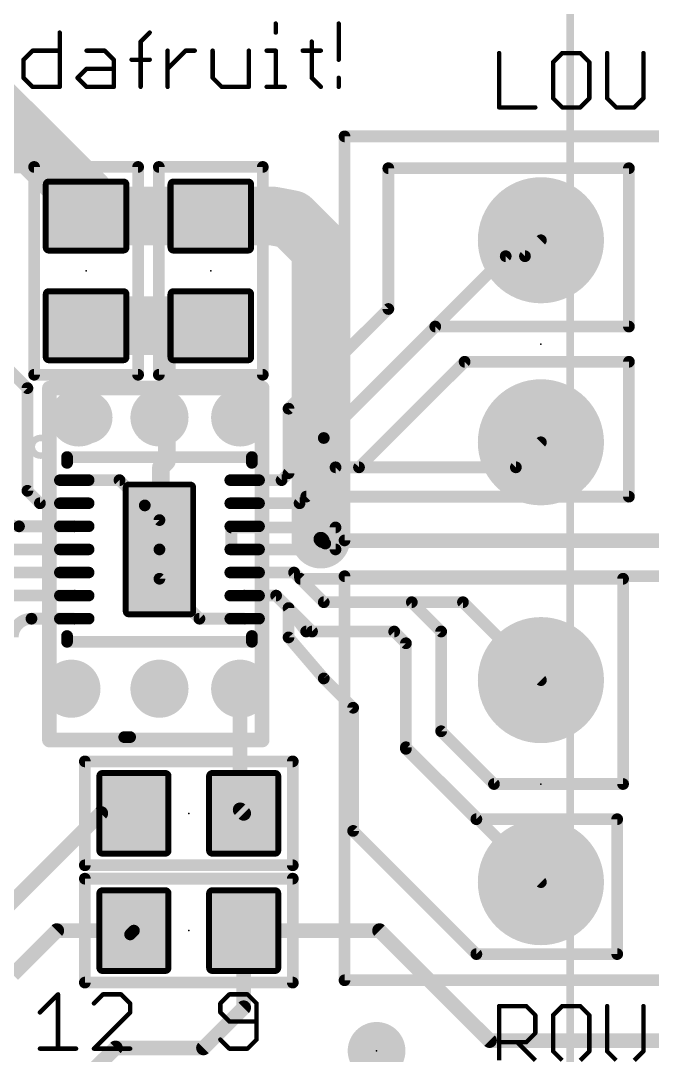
# Model space of a CAD drawing. Extents: x -5.3 to 37.4, y -14.2 to 33.7.
# Drawn here: x 10.81 to 21.74, y 5.21 to 23.13 of the extents above; entities that cross this region are included whole.
import ezdxf

# ---------------------------------------------------------------- set-up
doc = ezdxf.new("R2010")
doc.units = 0
for name, color, linetype in [('1', 12, 'CONTINUOUS'), ('16', 132, 'CONTINUOUS'), ('17', 110, 'CONTINUOUS'), ('18', 110, 'CONTINUOUS'), ('21', 40, 'CONTINUOUS'), ('23', 53, 'CONTINUOUS'), ('47', 253, 'CONTINUOUS')]:
    doc.layers.add(name, color=color, linetype=linetype)

# ---------------------------------------------------------------- blocks, each defined once
blk = doc.blocks.new('RECT208000X240000R16')
at = {"const_width": 0.104}
blk.add_lwpolyline([(0.598, -0.646), (0.598, 0.646, 0.4142), (0.546, 0.698), (-0.546, 0.698, 0.4142), (-0.598, 0.646), (-0.598, -0.646, 0.4142), (-0.546, -0.698), (0.546, -0.698, 0.4142)], format="xyb", close=True, dxfattribs=at)
blk.add_solid([(-0.5714, -0.6714), (0.5714, -0.6714), (-0.5714, 0.6714), (0.5714, 0.6714)])
blk = doc.blocks.new('PIE')
at = {"const_width": 0.5}
blk.add_lwpolyline([(0, -0.25, 1), (0, 0.25, 1), (0, -0.25)], format="xyb", dxfattribs=at)
blk = doc.blocks.new('ROUNDP')
at = {"const_width": 0.5}
blk.add_lwpolyline([(0, -0.25, 1), (0, 0.25, 1), (0, -0.25)], format="xyb", dxfattribs=at)
blk = doc.blocks.new('RECT112000X32000R100')
at = {"const_width": 0.1}
blk.add_lwpolyline([(0.3, 0), (0.3, 0, 0.4142), (0.25, 0.05), (-0.25, 0.05, 0.4142), (-0.3, 0), (-0.3, 0, 0.4142), (-0.25, -0.05), (0.25, -0.05, 0.4142)], format="xyb", close=True, dxfattribs=at)
blk.add_solid([(-0.275, -0.025), (0.275, -0.025), (-0.275, 0.025), (0.275, 0.025)])
blk = doc.blocks.new('RECT203200X376000R16')
at = {"const_width": 0.1016}
blk.add_lwpolyline([(0.5842, -1.0734), (0.5842, 1.0734, 0.4142), (0.5334, 1.1242), (-0.5334, 1.1242, 0.4142), (-0.5842, 1.0734), (-0.5842, -1.0734, 0.4142), (-0.5334, -1.1242), (0.5334, -1.1242, 0.4142)], format="xyb", close=True, dxfattribs=at)
blk.add_solid([(-0.5588, -1.0988), (0.5588, -1.0988), (-0.5588, 1.0988), (0.5588, 1.0988)])
blk = doc.blocks.new('ROUNDV')
at = {"const_width": 0.5}
blk.add_lwpolyline([(0, -0.25, 1), (0, 0.25, 1), (0, -0.25)], format="xyb", dxfattribs=at)

msp = doc.modelspace()

# ---------------------------------------------------------------- linework, layer by layer
at = {"layer": '1'}
for points, const_width in [([(11.3665, 20.6375), (7.874, 24.13)], 1.016), ([(11.938, 20.066), (11.3665, 20.6375)], 1.016), ([(8.5115, 20.6375), (11.3665, 20.6375)], 0.3048), ([(17.1704, 18.1356), (17.1704, 20.574)], 0.2032), ([(17.1704, 20.574), (21.336, 20.574)], 0.2032), ([(21.336, 20.574), (21.336, 17.8308)], 0.2032), ([(11.938, 20.066), (11.938, 19.746)], 1.016), ([(11.938, 19.746), (14.097, 19.746)], 1.016), ([(15.174, 19.746), (14.097, 19.746)], 1.016), ([(15.494, 19.685), (15.174, 19.746)], 1.016), ([(19.536, 19.05), (19.812, 19.326)], 0.2032), ([(16.0528, 15.9004), (19.2024, 19.05)], 0.2032), ([(19.2024, 19.05), (19.536, 19.05)], 0.2032), ([(10.922, 16.764), (8.89, 18.796)], 0.2032), ([(11.938, 17.846), (13.335, 17.846)], 1.016), ([(13.335, 17.846), (14.097, 17.846)], 1.016), ([(15.4432, 16.4084), (17.1704, 18.1356)], 0.2032), ([(13.335, 15.494), (13.335, 17.846)], 0.3048), ([(17.9832, 17.8308), (15.4432, 15.2908)], 0.2032), ([(21.336, 17.8308), (17.9832, 17.8308)], 0.2032), ([(18.4912, 17.2212), (16.6624, 15.3924)], 0.2032), ([(21.336, 17.2212), (18.4912, 17.2212)], 0.2032), ([(21.336, 14.8844), (21.336, 17.2212)], 0.2032), ([(10.922, 14.986), (10.922, 16.764)], 0.2032), ([(11.303, 16.764), (11.303, 10.668)], 0.254), ([(14.986, 16.764), (11.303, 16.764)], 0.254), ([(14.986, 10.668), (14.986, 16.764)], 0.254), ([(15.4432, 15.2908), (15.4432, 16.4084)], 0.2032), ([(15.3224, 15.17), (16.0528, 15.9004)], 0.2032), ([(19.3784, 15.3924), (19.812, 15.826)], 0.2032), ([(13.2334, 15.3924), (13.335, 15.494)], 0.3048), ([(13.2334, 15.3924), (13.2334, 15.0114)], 0.3048), ([(15.6336, 14.77), (16.256, 15.3924)], 0.2032), ([(16.256, 15.3924), (15.748, 14.8844)], 0.2032), ([(16.6624, 15.3924), (16.256, 15.3924)], 0.2032), ([(16.256, 15.3924), (19.3784, 15.3924)], 0.2032), ([(11.733, 15.17), (12.516, 15.17)], 0.2032), ([(12.516, 15.17), (12.954, 14.732)], 0.2032), ([(14.683, 15.17), (15.3224, 15.17)], 0.2032), ([(11.138, 14.77), (10.922, 14.986)], 0.2032), ([(13.2334, 15.0114), (12.954, 14.732)], 0.3048), ([(15.748, 14.8844), (21.336, 14.8844)], 0.2032), ([(11.733, 14.77), (11.138, 14.77)], 0.2032), ([(12.954, 14.732), (13.208, 14.478)], 0.2032), ([(14.683, 14.77), (15.6336, 14.77)], 0.2032), ([(13.208, 14.478), (13.208, 13.97)], 0.2032), ([(11.733, 14.37), (10.776, 14.37)], 0.2032), ([(14.4526, 14.351), (16.256, 14.351)], 0.2032), ([(14.4526, 13.97), (14.4526, 14.351)], 0.2032), ([(16.256, 14.351), (16.256, 13.97)], 0.2032), ([(16.0274, 14.1224), (16.002, 14.1478)], 0.254), ([(16.0782, 14.0716), (16.002, 14.1478)], 0.2032), ([(22.8092, 14.1224), (16.0274, 14.1224)], 0.254), ([(11.733, 13.97), (10.414, 13.97)], 0.2032), ([(13.208, 13.462), (13.208, 13.97)], 0.2032), ([(16.256, 13.97), (14.4526, 13.97)], 0.2032), ([(11.733, 13.57), (9.76, 13.57)], 0.2032), ([(14.683, 13.57), (15.5384, 13.57)], 0.2032), ([(15.5384, 13.57), (16.0528, 13.0556)], 0.2032), ([(13.9, 12.77), (13.208, 13.462)], 0.2032), ([(15.6464, 13.462), (21.2344, 13.462)], 0.2032), ([(16.0528, 13.0556), (15.6464, 13.462)], 0.2032), ([(21.2344, 13.462), (21.2344, 9.906)], 0.2032), ([(11.733, 13.17), (10.63, 13.17)], 0.2032), ([(14.683, 13.17), (15.2272, 13.17)], 0.2032), ([(15.2272, 13.17), (15.8496, 12.5476)], 0.2032), ([(17.5768, 13.0556), (16.0528, 13.0556)], 0.2032), ([(16.0528, 13.0556), (18.4624, 13.0556)], 0.2032), ([(18.0848, 12.5476), (17.5768, 13.0556)], 0.2032), ([(18.4624, 13.0556), (19.812, 11.706)], 0.2032), ([(15.4432, 12.954), (15.4432, 12.446)], 0.2032), ([(15.748, 12.5476), (15.4432, 12.954)], 0.2032), ([(11.733, 12.77), (10.992, 12.77)], 0.2032), ([(14.683, 12.77), (13.9, 12.77)], 0.2032), ([(15.4432, 12.446), (16.0528, 11.7348)], 0.2032), ([(17.272, 12.5476), (15.748, 12.5476)], 0.2032), ([(15.8496, 12.5476), (17.272, 12.5476)], 0.2032), ([(17.272, 12.5476), (17.4752, 12.3444)], 0.2032), ([(17.4752, 12.3444), (17.272, 12.5476)], 0.2032), ([(18.0848, 10.8204), (18.0848, 12.5476)], 0.2032), ([(17.4752, 12.3444), (17.4752, 10.5428)], 0.2032), ([(17.4752, 10.5156), (17.4752, 12.3444)], 0.2032), ([(16.0528, 11.7348), (16.5608, 11.2268)], 0.2032), ([(14.605, 9.459), (14.605, 11.557)], 0.254), ([(16.5608, 11.2268), (16.5608, 9.0932)], 0.2032), ([(11.303, 10.668), (14.986, 10.668)], 0.254), ([(18.9992, 9.906), (18.0848, 10.8204)], 0.2032), ([(17.4752, 10.5428), (19.812, 8.206)], 0.2032), ([(18.6944, 9.2964), (17.4752, 10.5156)], 0.2032), ([(21.2344, 9.906), (18.9992, 9.906)], 0.2032), ([(9.398, 6.604), (12.192, 9.398)], 0.254), ([(12.192, 9.398), (12.766, 9.398)], 0.254), ([(14.666, 9.398), (14.605, 9.459)], 0.254), ([(21.1328, 9.2964), (18.6944, 9.2964)], 0.2032), ([(21.1328, 6.9596), (21.1328, 9.2964)], 0.2032), ([(16.5608, 9.0932), (18.6944, 6.9596)], 0.2032), ([(10.668, 6.604), (11.43, 7.366)], 0.254), ([(11.43, 7.366), (12.766, 7.366)], 0.254), ([(12.7, 7.3), (12.766, 7.366)], 0.2032), ([(14.666, 7.366), (17.018, 7.366)], 0.254), ([(14.666, 7.366), (14.666, 6.03)], 0.254), ([(17.018, 7.366), (18.923, 5.461)], 0.254), ([(18.6944, 6.9596), (21.1328, 6.9596)], 0.2032), ([(14.666, 6.03), (13.97, 5.334)], 0.254), ([(18.923, 5.461), (22.7838, 5.461)], 0.254), ([(12.446, 5.334), (11.938, 4.826)], 0.254), ([(13.97, 5.334), (12.446, 5.334)], 0.254)]:
    msp.add_lwpolyline(points, dxfattribs=dict(at, const_width=const_width))
for points, const_width in [([(11.5461, 20.8171, 1), (11.1869, 20.4579)], 0.508), ([(11.1869, 20.4579, 1), (11.5461, 20.8171)], 0.508), ([(11.3665, 20.5613, 1), (11.3665, 20.7137)], 0.1524), ([(17.2212, 20.574, 1), (17.1196, 20.574)], 0.1016), ([(17.1704, 20.6248, 1), (17.1704, 20.5232)], 0.1016), ([(21.3868, 20.574, 1), (21.2852, 20.574)], 0.1016), ([(21.336, 20.5232, 1), (21.336, 20.6248)], 0.1016), ([(12.192, 20.066, 1), (11.684, 20.066)], 0.508), ([(11.7584, 19.8864, 1), (12.1176, 20.2456)], 0.508), ([(11.938, 20, 1), (11.938, 19.492)], 0.508), ([(14.097, 20, 1), (14.097, 19.492)], 0.508), ([(14.097, 19.492, 1), (14.097, 20)], 0.508), ([(15.2216, 19.9955, 1), (15.1264, 19.4965)], 0.508), ([(15.174, 19.492, 1), (15.174, 20)], 0.508), ([(15.4464, 19.4355, 1), (15.5416, 19.9345)], 0.508), ([(11.684, 19.746, 1), (12.192, 19.746)], 0.508), ([(19.8479, 19.2901, 1), (19.7761, 19.3619)], 0.1016), ([(19.2024, 19.1008, 1), (19.2024, 18.9992)], 0.1016), ([(19.2383, 19.0141, 1), (19.1665, 19.0859)], 0.1016), ([(19.5001, 19.0859, 1), (19.5719, 19.0141)], 0.1016), ([(19.536, 18.9992, 1), (19.536, 19.1008)], 0.1016), ([(11.938, 18.1, 1), (11.938, 17.592)], 0.508), ([(13.335, 18.1, 1), (13.335, 17.592)], 0.508), ([(13.335, 17.592, 1), (13.335, 18.1)], 0.508), ([(14.097, 17.592, 1), (14.097, 18.1)], 0.508), ([(17.1196, 18.1356, 1), (17.2212, 18.1356)], 0.1016), ([(17.2063, 18.0997, 1), (17.1345, 18.1715)], 0.1016), ([(13.4112, 17.846, 1), (13.2588, 17.846)], 0.1524), ([(17.9832, 17.8816, 1), (17.9832, 17.78)], 0.1016), ([(18.0191, 17.7949, 1), (17.9473, 17.8667)], 0.1016), ([(21.336, 17.78, 1), (21.336, 17.8816)], 0.1016), ([(21.2852, 17.8308, 1), (21.3868, 17.8308)], 0.1016), ([(18.4912, 17.272, 1), (18.4912, 17.1704)], 0.1016), ([(18.5271, 17.1853, 1), (18.4553, 17.2571)], 0.1016), ([(21.3868, 17.2212, 1), (21.2852, 17.2212)], 0.1016), ([(21.336, 17.1704, 1), (21.336, 17.272)], 0.1016), ([(10.9728, 16.764, 1), (10.8712, 16.764)], 0.1016), ([(10.8861, 16.7281, 1), (10.9579, 16.7999)], 0.1016), ([(11.3665, 16.764, 1), (11.2395, 16.764)], 0.127), ([(11.303, 16.8275, 1), (11.303, 16.7005)], 0.127), ([(15.0495, 16.764, 1), (14.9225, 16.764)], 0.127), ([(14.986, 16.7005, 1), (14.986, 16.8275)], 0.127), ([(15.494, 16.4084, 1), (15.3924, 16.4084)], 0.1016), ([(15.4073, 16.4443, 1), (15.4791, 16.3725)], 0.1016), ([(16.0169, 15.9363, 1), (16.0887, 15.8645)], 0.1016), ([(16.0887, 15.8645, 1), (16.0169, 15.9363)], 0.1016), ([(19.8479, 15.7901, 1), (19.7761, 15.8619)], 0.1016), ([(13.3889, 15.4401, 1), (13.2811, 15.5479)], 0.1524), ([(13.3096, 15.3924, 1), (13.1572, 15.3924)], 0.1524), ([(13.1795, 15.4463, 1), (13.2873, 15.3385)], 0.1524), ([(13.2588, 15.494, 1), (13.4112, 15.494)], 0.1524), ([(16.256, 15.4432, 1), (16.256, 15.3416)], 0.1016), ([(16.256, 15.4432, 1), (16.256, 15.3416)], 0.1016), ([(16.2919, 15.3565, 1), (16.2201, 15.4283)], 0.1016), ([(16.2919, 15.3565, 1), (16.2201, 15.4283)], 0.1016), ([(16.6265, 15.4283, 1), (16.6983, 15.3565)], 0.1016), ([(16.6624, 15.3416, 1), (16.6624, 15.4432)], 0.1016), ([(19.3425, 15.4283, 1), (19.4143, 15.3565)], 0.1016), ([(19.3784, 15.3416, 1), (19.3784, 15.4432)], 0.1016), ([(11.733, 15.2208, 1), (11.733, 15.1192)], 0.1016), ([(12.5519, 15.2059, 1), (12.4801, 15.1341)], 0.1016), ([(12.516, 15.1192, 1), (12.516, 15.2208)], 0.1016), ([(14.683, 15.2208, 1), (14.683, 15.1192)], 0.1016), ([(15.2865, 15.2059, 1), (15.3583, 15.1341)], 0.1016), ([(15.3224, 15.1192, 1), (15.3224, 15.2208)], 0.1016), ([(15.4073, 15.3267, 1), (15.4791, 15.2549)], 0.1016), ([(15.3924, 15.2908, 1), (15.494, 15.2908)], 0.1016), ([(10.9579, 15.0219, 1), (10.8861, 14.9501)], 0.1016), ([(13.1572, 15.0114, 1), (13.3096, 15.0114)], 0.1524), ([(13.2873, 14.9575, 1), (13.1795, 15.0653)], 0.1524), ([(10.8712, 14.986, 1), (10.9728, 14.986)], 0.1016), ([(15.748, 14.9352, 1), (15.748, 14.8336)], 0.1016), ([(15.7121, 14.9203, 1), (15.7839, 14.8485)], 0.1016), ([(21.2852, 14.8844, 1), (21.3868, 14.8844)], 0.1016), ([(21.336, 14.8336, 1), (21.336, 14.9352)], 0.1016), ([(10.414, 14.732, 0.4142), (10.776, 14.37)], 0.2032), ([(11.138, 14.8208, 1), (11.138, 14.7192)], 0.1016), ([(11.1021, 14.7341, 1), (11.1739, 14.8059)], 0.1016), ([(11.733, 14.7192, 1), (11.733, 14.8208)], 0.1016), ([(12.9001, 14.7859, 1), (13.0079, 14.6781)], 0.1524), ([(12.9899, 14.7679, 1), (12.9181, 14.6961)], 0.1016), ([(12.9181, 14.6961, 1), (12.9899, 14.7679)], 0.1016), ([(14.683, 14.8208, 1), (14.683, 14.7192)], 0.1016), ([(15.5977, 14.8059, 1), (15.6695, 14.7341)], 0.1016), ([(15.6336, 14.7192, 1), (15.6336, 14.8208)], 0.1016), ([(13.2588, 14.478, 1), (13.1572, 14.478)], 0.1016), ([(13.1721, 14.4421, 1), (13.2439, 14.5139)], 0.1016), ([(10.776, 14.4208, 1), (10.776, 14.3192)], 0.1016), ([(10.776, 14.3192, 1), (10.776, 14.4208)], 0.1016), ([(11.733, 14.3192, 1), (11.733, 14.4208)], 0.1016), ([(14.4526, 14.4018, 1), (14.4526, 14.3002)], 0.1016), ([(14.5034, 14.351, 1), (14.4018, 14.351)], 0.1016), ([(16.3068, 14.351, 1), (16.2052, 14.351)], 0.1016), ([(16.256, 14.3002, 1), (16.256, 14.4018)], 0.1016), ([(16.0469, 14.1927, 1), (15.9571, 14.1029)], 0.127), ([(16.0379, 14.1837, 1), (15.9661, 14.1119)], 0.1016), ([(16.0274, 14.1859, 1), (16.0274, 14.0589)], 0.127), ([(15.9825, 14.0775, 1), (16.0723, 14.1673)], 0.127), ([(11.733, 13.9192, 1), (11.733, 14.0208)], 0.1016), ([(13.2588, 13.97, 1), (13.1572, 13.97)], 0.1016), ([(13.1572, 13.97, 1), (13.2588, 13.97)], 0.1016), ([(14.4526, 14.0208, 1), (14.4526, 13.9192)], 0.1016), ([(14.4018, 13.97, 1), (14.5034, 13.97)], 0.1016), ([(16.0423, 14.0357, 1), (16.1141, 14.1075)], 0.1016), ([(16.2052, 13.97, 1), (16.3068, 13.97)], 0.1016), ([(16.256, 13.9192, 1), (16.256, 14.0208)], 0.1016), ([(11.733, 13.5192, 1), (11.733, 13.6208)], 0.1016), ([(14.683, 13.6208, 1), (14.683, 13.5192)], 0.1016), ([(15.5743, 13.6059, 1), (15.5025, 13.5341)], 0.1016), ([(15.5384, 13.5192, 1), (15.5384, 13.6208)], 0.1016), ([(13.2439, 13.4979, 1), (13.1721, 13.4261)], 0.1016), ([(13.1572, 13.462, 1), (13.2588, 13.462)], 0.1016), ([(15.6464, 13.5128, 1), (15.6464, 13.4112)], 0.1016), ([(15.6823, 13.4979, 1), (15.6105, 13.4261)], 0.1016), ([(21.2852, 13.462, 1), (21.1836, 13.462)], 0.1016), ([(21.2344, 13.4112, 1), (21.2344, 13.5128)], 0.1016), ([(11.733, 13.1192, 1), (11.733, 13.2208)], 0.1016), ([(14.683, 13.2208, 1), (14.683, 13.1192)], 0.1016), ([(15.2631, 13.2059, 1), (15.1913, 13.1341)], 0.1016), ([(15.2272, 13.1192, 1), (15.2272, 13.2208)], 0.1016), ([(16.0528, 13.1064, 1), (16.0528, 13.0048)], 0.1016), ([(16.0528, 13.1064, 1), (16.0528, 13.0048)], 0.1016), ([(16.0169, 13.0197, 1), (16.0887, 13.0915)], 0.1016), ([(16.0169, 13.0197, 1), (16.0887, 13.0915)], 0.1016), ([(17.6127, 13.0915, 1), (17.5409, 13.0197)], 0.1016), ([(17.5768, 13.0048, 1), (17.5768, 13.1064)], 0.1016), ([(18.4983, 13.0915, 1), (18.4265, 13.0197)], 0.1016), ([(18.4624, 13.0048, 1), (18.4624, 13.1064)], 0.1016), ([(15.494, 12.954, 1), (15.3924, 12.954)], 0.1016), ([(15.4838, 12.9845, 1), (15.4026, 12.9235)], 0.1016), ([(10.992, 12.77, 0.4142), (10.668, 12.446)], 0.2032), ([(10.992, 12.8208, 1), (10.992, 12.7192)], 0.1016), ([(10.992, 12.7192, 1), (10.992, 12.8208)], 0.1016), ([(11.733, 12.7192, 1), (11.733, 12.8208)], 0.1016), ([(13.9, 12.8208, 1), (13.9, 12.7192)], 0.1016), ([(13.8641, 12.7341, 1), (13.9359, 12.8059)], 0.1016), ([(14.683, 12.7192, 1), (14.683, 12.8208)], 0.1016), ([(15.4818, 12.4791, 1), (15.4046, 12.4129)], 0.1016), ([(15.748, 12.5984, 1), (15.748, 12.4968)], 0.1016), ([(15.7074, 12.5171, 1), (15.7886, 12.5781)], 0.1016), ([(15.8496, 12.5984, 1), (15.8496, 12.4968)], 0.1016), ([(15.8137, 12.5117, 1), (15.8855, 12.5835)], 0.1016), ([(17.3079, 12.5835, 1), (17.2361, 12.5117)], 0.1016), ([(17.3079, 12.5835, 1), (17.2361, 12.5117)], 0.1016), ([(17.272, 12.4968, 1), (17.272, 12.5984)], 0.1016), ([(17.272, 12.4968, 1), (17.272, 12.5984)], 0.1016), ([(18.1356, 12.5476, 1), (18.034, 12.5476)], 0.1016), ([(18.0489, 12.5117, 1), (18.1207, 12.5835)], 0.1016), ([(15.3924, 12.446, 1), (15.494, 12.446)], 0.1016), ([(17.526, 12.3444, 1), (17.4244, 12.3444)], 0.1016), ([(17.526, 12.3444, 1), (17.4244, 12.3444)], 0.1016), ([(17.4393, 12.3085, 1), (17.5111, 12.3803)], 0.1016), ([(17.4393, 12.3085, 1), (17.5111, 12.3803)], 0.1016), ([(16.0887, 11.7707, 1), (16.0169, 11.6989)], 0.1016), ([(14.6685, 11.557, 1), (14.5415, 11.557)], 0.127), ([(16.0142, 11.7017, 1), (16.0914, 11.7679)], 0.1016), ([(19.7761, 11.6701, 1), (19.8479, 11.7419)], 0.1016), ([(16.6116, 11.2268, 1), (16.51, 11.2268)], 0.1016), ([(16.5249, 11.1909, 1), (16.5967, 11.2627)], 0.1016), ([(11.303, 10.7315, 1), (11.303, 10.6045)], 0.127), ([(14.986, 10.6045, 1), (14.986, 10.7315)], 0.127), ([(18.1207, 10.8563, 1), (18.0489, 10.7845)], 0.1016), ([(18.034, 10.8204, 1), (18.1356, 10.8204)], 0.1016), ([(11.2395, 10.668, 1), (11.3665, 10.668)], 0.127), ([(14.9225, 10.668, 1), (15.0495, 10.668)], 0.127), ([(17.5111, 10.5787, 1), (17.4393, 10.5069)], 0.1016), ([(17.5111, 10.5515, 1), (17.4393, 10.4797)], 0.1016), ([(17.4244, 10.5428, 1), (17.526, 10.5428)], 0.1016), ([(17.4244, 10.5156, 1), (17.526, 10.5156)], 0.1016), ([(18.9992, 9.9568, 1), (18.9992, 9.8552)], 0.1016), ([(18.9633, 9.8701, 1), (19.0351, 9.9419)], 0.1016), ([(21.1836, 9.906, 1), (21.2852, 9.906)], 0.1016), ([(21.2344, 9.8552, 1), (21.2344, 9.9568)], 0.1016), ([(12.192, 9.4615, 1), (12.192, 9.3345)], 0.127), ([(12.2369, 9.3531, 1), (12.1471, 9.4429)], 0.127), ([(12.766, 9.3345, 1), (12.766, 9.4615)], 0.127), ([(14.6499, 9.5039, 1), (14.5601, 9.4141)], 0.127), ([(14.5415, 9.459, 1), (14.6685, 9.459)], 0.127), ([(14.6211, 9.3531, 1), (14.7109, 9.4429)], 0.127), ([(18.6944, 9.3472, 1), (18.6944, 9.2456)], 0.1016), ([(18.6585, 9.2605, 1), (18.7303, 9.3323)], 0.1016), ([(21.1836, 9.2964, 1), (21.082, 9.2964)], 0.1016), ([(21.1328, 9.2456, 1), (21.1328, 9.3472)], 0.1016), ([(16.5967, 9.1291, 1), (16.5249, 9.0573)], 0.1016), ([(16.51, 9.0932, 1), (16.6116, 9.0932)], 0.1016), ([(19.7761, 8.1701, 1), (19.8479, 8.2419)], 0.1016), ([(11.43, 7.4295, 1), (11.43, 7.3025)], 0.127), ([(11.4749, 7.3211, 1), (11.3851, 7.4109)], 0.127), ([(12.6641, 7.3359, 1), (12.7359, 7.2641)], 0.1016), ([(12.8019, 7.3301, 1), (12.7301, 7.4019)], 0.1016), ([(12.766, 7.3025, 1), (12.766, 7.4295)], 0.127), ([(14.666, 7.4295, 1), (14.666, 7.3025)], 0.127), ([(14.7295, 7.366, 1), (14.6025, 7.366)], 0.127), ([(17.0629, 7.4109, 1), (16.9731, 7.3211)], 0.127), ([(17.018, 7.3025, 1), (17.018, 7.4295)], 0.127), ([(18.6944, 7.0104, 1), (18.6944, 6.9088)], 0.1016), ([(18.6585, 6.9237, 1), (18.7303, 6.9955)], 0.1016), ([(21.082, 6.9596, 1), (21.1836, 6.9596)], 0.1016), ([(21.1328, 6.9088, 1), (21.1328, 7.0104)], 0.1016), ([(14.7109, 5.9851, 1), (14.6211, 6.0749)], 0.127), ([(14.6025, 6.03, 1), (14.7295, 6.03)], 0.127), ([(18.923, 5.5245, 1), (18.923, 5.3975)], 0.127), ([(18.8781, 5.4161, 1), (18.9679, 5.5059)], 0.127), ([(12.446, 5.3975, 1), (12.446, 5.2705)], 0.127), ([(12.4909, 5.2891, 1), (12.4011, 5.3789)], 0.127), ([(13.9251, 5.3789, 1), (14.0149, 5.2891)], 0.127), ([(13.97, 5.2705, 1), (13.97, 5.3975)], 0.127)]:
    msp.add_lwpolyline(points, format="xyb", dxfattribs=dict(at, const_width=const_width))
at = {"layer": '16'}
for points, const_width in [([(16.002, 19.177), (15.494, 19.685)], 1.016), ([(16.002, 14.1478), (16.002, 19.177)], 1.016), ([(12.7, 10.7188), (12.5984, 10.7188)], 0.2032)]:
    msp.add_lwpolyline(points, dxfattribs=dict(at, const_width=const_width))
for points, const_width in [([(15.6736, 19.8646, 1), (15.3144, 19.5054)], 0.508), ([(16.256, 19.177, 1), (15.748, 19.177)], 0.508), ([(15.8224, 18.9974, 1), (16.1816, 19.3566)], 0.508), ([(15.748, 14.1478, 1), (16.256, 14.1478)], 0.508), ([(12.5984, 10.7696, 1), (12.5984, 10.668)], 0.1016), ([(12.7, 10.668, 1), (12.7, 10.7696)], 0.1016)]:
    msp.add_lwpolyline(points, format="xyb", dxfattribs=dict(at, const_width=const_width))
at = {"layer": '21'}
for points, const_width in [([(11.5003, 22.9243, 1), (11.4622, 22.9243)], 0.0381), ([(13.0523, 22.9108, 1), (13.0253, 22.9378)], 0.0381), ([(15.2399, 23.0811, 1), (15.2018, 23.0811)], 0.0381), ([(15.2018, 22.9243, 1), (15.2399, 22.9243)], 0.0381), ([(16.3305, 23.0811, 1), (16.2924, 23.0811)], 0.0381), ([(12.9011, 22.7675, 1), (12.863, 22.7675)], 0.0381), ([(12.8686, 22.781, 1), (12.8955, 22.7541)], 0.0381), ([(15.8635, 22.7675, 1), (15.8254, 22.7675)], 0.0381), ([(11.011, 22.6298, 1), (11.011, 22.5917)], 0.0381), ([(11.0245, 22.5973, 1), (10.9975, 22.6242)], 0.0381), ([(11.4813, 22.5917, 1), (11.4813, 22.6298)], 0.0381), ([(11.9465, 22.6298, 1), (11.9465, 22.5917)], 0.0381), ([(12.2735, 22.6242, 1), (12.2466, 22.5973)], 0.0381), ([(12.26, 22.5917, 1), (12.26, 22.6298)], 0.0381), ([(13.368, 22.6108, 1), (13.3299, 22.6108)], 0.0381), ([(13.6625, 22.6298, 1), (13.6625, 22.5917)], 0.0381), ([(13.6759, 22.5973, 1), (13.649, 22.6242)], 0.0381), ([(13.8192, 22.5917, 1), (13.8192, 22.6298)], 0.0381), ([(14.1476, 22.6108, 1), (14.1095, 22.6108)], 0.0381), ([(14.7747, 22.6108, 1), (14.7366, 22.6108)], 0.0381), ([(15.064, 22.6298, 1), (15.064, 22.5917)], 0.0381), ([(15.2399, 22.6108, 1), (15.2018, 22.6108)], 0.0381), ([(15.2208, 22.5917, 1), (15.2208, 22.6298)], 0.0381), ([(15.6877, 22.6298, 1), (15.6877, 22.5917)], 0.0381), ([(16.0013, 22.5917, 1), (16.0013, 22.6298)], 0.0381), ([(19.1072, 22.5687, 1), (19.0691, 22.5687)], 0.0381), ([(20.1804, 22.5878, 1), (20.1804, 22.5497)], 0.0381), ([(20.1939, 22.5552, 1), (20.1669, 22.5822)], 0.0381), ([(20.5074, 22.5822, 1), (20.4804, 22.5552)], 0.0381), ([(20.4939, 22.5497, 1), (20.4939, 22.5878)], 0.0381), ([(20.9782, 22.5687, 1), (20.9401, 22.5687)], 0.0381), ([(21.6053, 22.5687, 1), (21.5672, 22.5687)], 0.0381), ([(10.8407, 22.4675, 1), (10.8677, 22.4405)], 0.0381), ([(10.8733, 22.454, 1), (10.8352, 22.454)], 0.0381), ([(12.4359, 22.454, 1), (12.3978, 22.454)], 0.0381), ([(12.4033, 22.4405, 1), (12.4303, 22.4675)], 0.0381), ([(12.7253, 22.4731, 1), (12.7253, 22.435)], 0.0381), ([(13.0388, 22.435, 1), (13.0388, 22.4731)], 0.0381), ([(16.2924, 22.454, 1), (16.3305, 22.454)], 0.0381), ([(20.0427, 22.4119, 1), (20.0046, 22.4119)], 0.0381), ([(20.0101, 22.4254, 1), (20.0371, 22.3985)], 0.0381), ([(20.6697, 22.4119, 1), (20.6316, 22.4119)], 0.0381), ([(20.6372, 22.3985, 1), (20.6642, 22.4254)], 0.0381), ([(11.9465, 22.3163, 1), (11.9465, 22.2782)], 0.0381), ([(11.96, 22.2838, 1), (11.933, 22.3107)], 0.0381), ([(12.4168, 22.2782, 1), (12.4168, 22.3163)], 0.0381), ([(13.3355, 22.3107, 1), (13.3624, 22.2838)], 0.0381), ([(10.8677, 22.1539, 1), (10.8407, 22.127)], 0.0381), ([(10.8352, 22.1405, 1), (10.8733, 22.1405)], 0.0381), ([(11.8032, 22.1539, 1), (11.7763, 22.127)], 0.0381), ([(11.7763, 22.1539, 1), (11.8032, 22.127)], 0.0381), ([(14.142, 22.1539, 1), (14.1151, 22.127)], 0.0381), ([(14.1095, 22.1405, 1), (14.1476, 22.1405)], 0.0381), ([(15.858, 22.1539, 1), (15.831, 22.127)], 0.0381), ([(15.8254, 22.1405, 1), (15.8635, 22.1405)], 0.0381), ([(16.3305, 22.1405, 1), (16.2924, 22.1405)], 0.0381), ([(11.011, 22.0028, 1), (11.011, 21.9647)], 0.0381), ([(10.9975, 21.9702, 1), (11.0245, 21.9972)], 0.0381), ([(11.4622, 21.9837, 1), (11.5003, 21.9837)], 0.0381), ([(11.4813, 21.9647, 1), (11.4813, 22.0028)], 0.0381), ([(11.9465, 22.0028, 1), (11.9465, 21.9647)], 0.0381), ([(11.933, 21.9702, 1), (11.96, 21.9972)], 0.0381), ([(12.3978, 21.9837, 1), (12.4359, 21.9837)], 0.0381), ([(12.4168, 21.9647, 1), (12.4168, 22.0028)], 0.0381), ([(12.863, 21.9837, 1), (12.9011, 21.9837)], 0.0381), ([(13.3299, 21.9837, 1), (13.368, 21.9837)], 0.0381), ([(14.2853, 22.0028, 1), (14.2853, 21.9647)], 0.0381), ([(14.2718, 21.9702, 1), (14.2988, 21.9972)], 0.0381), ([(14.7366, 21.9837, 1), (14.7747, 21.9837)], 0.0381), ([(14.7556, 21.9647, 1), (14.7556, 22.0028)], 0.0381), ([(15.064, 22.0028, 1), (15.064, 21.9647)], 0.0381), ([(15.2018, 21.9837, 1), (15.2399, 21.9837)], 0.0381), ([(15.3776, 21.9647, 1), (15.3776, 22.0028)], 0.0381), ([(15.9878, 21.9702, 1), (16.0147, 21.9972)], 0.0381), ([(16.2924, 21.9837, 1), (16.3305, 21.9837)], 0.0381), ([(20.0371, 21.7983, 1), (20.0101, 21.7714)], 0.0381), ([(20.0046, 21.7849, 1), (20.0427, 21.7849)], 0.0381), ([(20.6316, 21.7849, 1), (20.6697, 21.7849)], 0.0381), ([(20.6642, 21.7714, 1), (20.6372, 21.7983)], 0.0381), ([(20.9726, 21.7983, 1), (20.9457, 21.7714)], 0.0381), ([(20.9401, 21.7849, 1), (20.9782, 21.7849)], 0.0381), ([(21.5672, 21.7849, 1), (21.6053, 21.7849)], 0.0381), ([(21.5997, 21.7714, 1), (21.5727, 21.7983)], 0.0381), ([(19.0881, 21.6471, 1), (19.0881, 21.609)], 0.0381), ([(19.0691, 21.6281, 1), (19.1072, 21.6281)], 0.0381), ([(19.7152, 21.609, 1), (19.7152, 21.6471)], 0.0381), ([(20.1804, 21.6471, 1), (20.1804, 21.609)], 0.0381), ([(20.1669, 21.6146, 1), (20.1939, 21.6416)], 0.0381), ([(20.4804, 21.6416, 1), (20.5074, 21.6146)], 0.0381), ([(20.4939, 21.609, 1), (20.4939, 21.6471)], 0.0381), ([(21.1159, 21.6471, 1), (21.1159, 21.609)], 0.0381), ([(21.1024, 21.6146, 1), (21.1294, 21.6416)], 0.0381), ([(21.416, 21.6416, 1), (21.4429, 21.6146)], 0.0381), ([(21.4294, 21.609, 1), (21.4294, 21.6471)], 0.0381), ([(16.412, 21.1768, 1), (16.412, 21.0752)], 0.1016), ([(16.4628, 21.126, 1), (16.3612, 21.126)], 0.1016), ([(11.0888, 20.596, 1), (10.9872, 20.596)], 0.1016), ([(11.038, 20.6468, 1), (11.038, 20.5452)], 0.1016), ([(12.8888, 20.596, 1), (12.7872, 20.596)], 0.1016), ([(12.838, 20.5452, 1), (12.838, 20.6468)], 0.1016), ([(13.2478, 20.596, 1), (13.1462, 20.596)], 0.1016), ([(13.197, 20.6468, 1), (13.197, 20.5452)], 0.1016), ([(15.0478, 20.596, 1), (14.9462, 20.596)], 0.1016), ([(14.997, 20.5452, 1), (14.997, 20.6468)], 0.1016), ([(11.038, 17.0468, 1), (11.038, 16.9452)], 0.1016), ([(10.9872, 16.996, 1), (11.0888, 16.996)], 0.1016), ([(12.7872, 16.996, 1), (12.8888, 16.996)], 0.1016), ([(12.838, 16.9452, 1), (12.838, 17.0468)], 0.1016), ([(13.197, 17.0468, 1), (13.197, 16.9452)], 0.1016), ([(13.1462, 16.996, 1), (13.2478, 16.996)], 0.1016), ([(14.9462, 16.996, 1), (15.0478, 16.996)], 0.1016), ([(14.997, 16.9452, 1), (14.997, 17.0468)], 0.1016), ([(11.938, 16.002, 1), (11.938, 16.51, 1), (11.938, 16.002)], 0.4064), ([(11.1506, 15.6912, 1), (11.1506, 15.8048, 1), (11.1506, 15.6912)], 0.3048), ([(11.608, 15.6208, 1), (11.608, 15.5192)], 0.1016), ([(11.6588, 15.57, 1), (11.5572, 15.57)], 0.1016), ([(14.8588, 15.57, 1), (14.7572, 15.57)], 0.1016), ([(14.808, 15.5192, 1), (14.808, 15.6208)], 0.1016), ([(11.5572, 15.47, 1), (11.6588, 15.47)], 0.1016), ([(14.7572, 15.47, 1), (14.8588, 15.47)], 0.1016), ([(16.412, 14.1768, 1), (16.412, 14.0752)], 0.1016), ([(16.3612, 14.126, 1), (16.4628, 14.126)], 0.1016), ([(16.412, 13.5568, 1), (16.412, 13.4552)], 0.1016), ([(16.4628, 13.506, 1), (16.3612, 13.506)], 0.1016), ([(11.6588, 12.47, 1), (11.5572, 12.47)], 0.1016), ([(14.8588, 12.47, 1), (14.7572, 12.47)], 0.1016), ([(11.608, 12.4208, 1), (11.608, 12.3192)], 0.1016), ([(11.5572, 12.37, 1), (11.6588, 12.37)], 0.1016), ([(14.7572, 12.37, 1), (14.8588, 12.37)], 0.1016), ([(14.808, 12.3192, 1), (14.808, 12.4208)], 0.1016), ([(11.9668, 10.298, 1), (11.8652, 10.298)], 0.1016), ([(11.916, 10.3488, 1), (11.916, 10.2472)], 0.1016), ([(15.5668, 10.298, 1), (15.4652, 10.298)], 0.1016), ([(15.516, 10.2472, 1), (15.516, 10.3488)], 0.1016), ([(11.916, 8.5488, 1), (11.916, 8.4472)], 0.1016), ([(11.8652, 8.498, 1), (11.9668, 8.498)], 0.1016), ([(15.4652, 8.498, 1), (15.5668, 8.498)], 0.1016), ([(15.516, 8.4472, 1), (15.516, 8.5488)], 0.1016), ([(11.9668, 8.266, 1), (11.8652, 8.266)], 0.1016), ([(11.916, 8.3168, 1), (11.916, 8.2152)], 0.1016), ([(15.5668, 8.266, 1), (15.4652, 8.266)], 0.1016), ([(15.516, 8.2152, 1), (15.516, 8.3168)], 0.1016), ([(11.916, 6.5168, 1), (11.916, 6.4152)], 0.1016), ([(11.8652, 6.466, 1), (11.9668, 6.466)], 0.1016), ([(15.4652, 6.466, 1), (15.5668, 6.466)], 0.1016), ([(15.516, 6.4152, 1), (15.516, 6.5168)], 0.1016), ([(16.412, 6.5568, 1), (16.412, 6.4552)], 0.1016), ([(16.3612, 6.506, 1), (16.4628, 6.506)], 0.1016), ([(11.4705, 6.2619, 1), (11.4324, 6.2619)], 0.0381), ([(11.4649, 6.2484, 1), (11.438, 6.2754)], 0.0381), ([(12.2302, 6.281, 1), (12.2302, 6.2429)], 0.0381), ([(12.2437, 6.2484, 1), (12.2167, 6.2754)], 0.0381), ([(12.5572, 6.2754, 1), (12.5302, 6.2484)], 0.0381), ([(12.5437, 6.2429, 1), (12.5437, 6.281)], 0.0381), ([(14.4189, 6.281, 1), (14.4189, 6.2429)], 0.0381), ([(14.4323, 6.2484, 1), (14.4054, 6.2754)], 0.0381), ([(14.7459, 6.2754, 1), (14.7189, 6.2484)], 0.0381), ([(14.7324, 6.2429, 1), (14.7324, 6.281)], 0.0381), ([(12.0599, 6.1186, 1), (12.0869, 6.0917)], 0.0381), ([(12.7195, 6.1051, 1), (12.6814, 6.1051)], 0.0381), ([(12.687, 6.0917, 1), (12.714, 6.1186)], 0.0381), ([(14.2486, 6.1186, 1), (14.2756, 6.0917)], 0.0381), ([(14.2812, 6.1051, 1), (14.2431, 6.1051)], 0.0381), ([(14.9082, 6.1051, 1), (14.8701, 6.1051)], 0.0381), ([(14.8757, 6.0917, 1), (14.9026, 6.1186)], 0.0381), ([(19.1072, 6.0587, 1), (19.0691, 6.0587)], 0.0381), ([(19.0881, 6.0778, 1), (19.0881, 6.0397)], 0.0381), ([(19.5719, 6.0722, 1), (19.5449, 6.0452)], 0.0381), ([(19.5584, 6.0397, 1), (19.5584, 6.0778)], 0.0381), ([(20.1804, 6.0778, 1), (20.1804, 6.0397)], 0.0381), ([(20.1939, 6.0452, 1), (20.1669, 6.0722)], 0.0381), ([(20.5074, 6.0722, 1), (20.4804, 6.0452)], 0.0381), ([(20.4939, 6.0397, 1), (20.4939, 6.0778)], 0.0381), ([(20.9782, 6.0587, 1), (20.9401, 6.0587)], 0.0381), ([(21.6053, 6.0587, 1), (21.5672, 6.0587)], 0.0381), ([(11.1244, 5.9618, 1), (11.1514, 5.9349)], 0.0381), ([(12.6814, 5.9484, 1), (12.7195, 5.9484)], 0.0381), ([(12.714, 5.9349, 1), (12.687, 5.9618)], 0.0381), ([(14.2756, 5.9618, 1), (14.2486, 5.9349)], 0.0381), ([(14.2431, 5.9484, 1), (14.2812, 5.9484)], 0.0381), ([(19.7342, 5.9019, 1), (19.6961, 5.9019)], 0.0381), ([(19.7017, 5.8885, 1), (19.7286, 5.9154)], 0.0381), ([(20.0427, 5.9019, 1), (20.0046, 5.9019)], 0.0381), ([(20.0101, 5.9154, 1), (20.0371, 5.8885)], 0.0381), ([(20.6697, 5.9019, 1), (20.6316, 5.9019)], 0.0381), ([(20.6372, 5.8885, 1), (20.6642, 5.9154)], 0.0381), ([(14.4189, 5.8106, 1), (14.4189, 5.7725)], 0.0381), ([(14.4054, 5.7781, 1), (14.4323, 5.8051)], 0.0381), ([(14.8892, 5.7725, 1), (14.8892, 5.8106)], 0.0381), ([(19.6961, 5.5884, 1), (19.7342, 5.5884)], 0.0381), ([(19.7286, 5.5749, 1), (19.7017, 5.6019)], 0.0381), ([(14.2756, 5.4915, 1), (14.2486, 5.4646)], 0.0381), ([(14.8701, 5.4781, 1), (14.9082, 5.4781)], 0.0381), ([(14.9026, 5.4646, 1), (14.8757, 5.4915)], 0.0381), ([(19.0881, 5.4507, 1), (19.0881, 5.4126)], 0.0381), ([(19.4151, 5.4451, 1), (19.3882, 5.4182)], 0.0381), ([(19.5449, 5.4451, 1), (19.5719, 5.4182)], 0.0381), ([(19.5584, 5.4126, 1), (19.5584, 5.4507)], 0.0381), ([(11.1379, 5.3403, 1), (11.1379, 5.3022)], 0.0381), ([(11.4324, 5.3213, 1), (11.4705, 5.3213)], 0.0381), ([(11.765, 5.3022, 1), (11.765, 5.3403)], 0.0381), ([(12.0734, 5.3403, 1), (12.0734, 5.3022)], 0.0381), ([(12.0599, 5.3348, 1), (12.0869, 5.3078)], 0.0381), ([(12.7005, 5.3022, 1), (12.7005, 5.3403)], 0.0381), ([(14.4189, 5.3403, 1), (14.4189, 5.3022)], 0.0381), ([(14.4054, 5.3078, 1), (14.4323, 5.3348)], 0.0381), ([(14.7189, 5.3348, 1), (14.7459, 5.3078)], 0.0381), ([(14.7324, 5.3022, 1), (14.7324, 5.3403)], 0.0381), ([(20.0371, 5.2883, 1), (20.0101, 5.2614)], 0.0381), ([(20.0046, 5.2749, 1), (20.0427, 5.2749)], 0.0381), ([(20.6316, 5.2749, 1), (20.6697, 5.2749)], 0.0381), ([(20.6642, 5.2614, 1), (20.6372, 5.2883)], 0.0381), ([(20.9726, 5.2883, 1), (20.9457, 5.2614)], 0.0381), ([(20.9401, 5.2749, 1), (20.9782, 5.2749)], 0.0381), ([(21.5672, 5.2749, 1), (21.6053, 5.2749)], 0.0381), ([(21.5997, 5.2614, 1), (21.5727, 5.2883)], 0.0381)]:
    msp.add_lwpolyline(points, format="xyb", dxfattribs=dict(at, const_width=const_width))
for points, const_width in [([(11.4813, 22.9243), (11.4813, 21.9837)], 0.0762), ([(12.882, 22.7675), (13.0388, 22.9243)], 0.0762), ([(15.2208, 23.0811), (15.2208, 22.9243)], 0.0762), ([(16.3114, 23.0811), (16.3114, 22.454)], 0.0762), ([(12.882, 21.9837), (12.882, 22.7675)], 0.0762), ([(15.8445, 22.7675), (15.8445, 22.1405)], 0.0762), ([(10.8542, 22.454), (11.011, 22.6108)], 0.0762), ([(11.011, 22.6108), (11.4813, 22.6108)], 0.0762), ([(11.9465, 22.6108), (12.26, 22.6108)], 0.0762), ([(12.26, 22.6108), (12.4168, 22.454)], 0.0762), ([(13.3489, 21.9837), (13.3489, 22.6108)], 0.0762), ([(13.3489, 22.2972), (13.6625, 22.6108)], 0.0762), ([(13.6625, 22.6108), (13.8192, 22.6108)], 0.0762), ([(14.1285, 22.6108), (14.1285, 22.1405)], 0.0762), ([(14.7556, 21.9837), (14.7556, 22.6108)], 0.0762), ([(15.064, 22.6108), (15.2208, 22.6108)], 0.0762), ([(15.2208, 22.6108), (15.2208, 21.9837)], 0.0762), ([(15.6877, 22.6108), (16.0013, 22.6108)], 0.0762), ([(19.0881, 22.5687), (19.0881, 21.6281)], 0.0762), ([(20.1804, 22.5687), (20.0236, 22.4119)], 0.0762), ([(20.4939, 22.5687), (20.1804, 22.5687)], 0.0762), ([(20.6507, 22.4119), (20.4939, 22.5687)], 0.0762), ([(20.9591, 22.5687), (20.9591, 21.7849)], 0.0762), ([(21.5862, 21.7849), (21.5862, 22.5687)], 0.0762), ([(10.8542, 22.1405), (10.8542, 22.454)], 0.0762), ([(12.4168, 22.454), (12.4168, 21.9837)], 0.0762), ([(12.7253, 22.454), (13.0388, 22.454)], 0.0762), ([(20.0236, 22.4119), (20.0236, 21.7849)], 0.0762), ([(20.6507, 21.7849), (20.6507, 22.4119)], 0.0762), ([(11.7897, 22.1405), (11.9465, 22.2972)], 0.0762), ([(11.9465, 22.2972), (12.4168, 22.2972)], 0.0762), ([(11.011, 21.9837), (10.8542, 22.1405)], 0.0762), ([(11.9465, 21.9837), (11.7897, 22.1405)], 0.0762), ([(14.1285, 22.1405), (14.2853, 21.9837)], 0.0762), ([(15.8445, 22.1405), (16.0013, 21.9837)], 0.0762), ([(16.3114, 22.1405), (16.3114, 21.9837)], 0.0762), ([(11.4813, 21.9837), (11.011, 21.9837)], 0.0762), ([(12.4168, 21.9837), (11.9465, 21.9837)], 0.0762), ([(14.2853, 21.9837), (14.7556, 21.9837)], 0.0762), ([(15.064, 21.9837), (15.3776, 21.9837)], 0.0762), ([(20.0236, 21.7849), (20.1804, 21.6281)], 0.0762), ([(20.4939, 21.6281), (20.6507, 21.7849)], 0.0762), ([(20.9591, 21.7849), (21.1159, 21.6281)], 0.0762), ([(21.4294, 21.6281), (21.5862, 21.7849)], 0.0762), ([(19.0881, 21.6281), (19.7152, 21.6281)], 0.0762), ([(20.1804, 21.6281), (20.4939, 21.6281)], 0.0762), ([(21.1159, 21.6281), (21.4294, 21.6281)], 0.0762), ([(22.012, 21.126), (16.412, 21.126)], 0.2032), ([(16.412, 21.126), (16.412, 14.126)], 0.2032), ([(11.038, 16.996), (11.038, 20.596)], 0.2032), ([(11.038, 20.596), (12.838, 20.596)], 0.2032), ([(12.838, 20.596), (12.838, 16.996)], 0.2032), ([(13.197, 16.996), (13.197, 20.596)], 0.2032), ([(13.197, 20.596), (14.997, 20.596)], 0.2032), ([(14.997, 20.596), (14.997, 16.996)], 0.2032), ([(12.838, 16.996), (11.038, 16.996)], 0.2032), ([(14.997, 16.996), (13.197, 16.996)], 0.2032), ([(11.608, 15.57), (14.808, 15.57)], 0.2032), ([(11.608, 15.47), (11.608, 15.57)], 0.2032), ([(14.808, 15.57), (14.808, 15.47)], 0.2032), ([(16.412, 14.126), (22.012, 14.126)], 0.2032), ([(22.012, 13.506), (16.412, 13.506)], 0.2032), ([(16.412, 13.506), (16.412, 6.506)], 0.2032), ([(11.608, 12.47), (11.608, 12.37)], 0.2032), ([(14.808, 12.47), (14.808, 12.37)], 0.2032), ([(11.608, 12.37), (14.808, 12.37)], 0.2032), ([(11.916, 8.498), (11.916, 10.298)], 0.2032), ([(11.916, 10.298), (15.516, 10.298)], 0.2032), ([(15.516, 10.298), (15.516, 8.498)], 0.2032), ([(15.516, 8.498), (11.916, 8.498)], 0.2032), ([(11.916, 6.466), (11.916, 8.266)], 0.2032), ([(11.916, 8.266), (15.516, 8.266)], 0.2032), ([(15.516, 8.266), (15.516, 6.466)], 0.2032), ([(15.516, 6.466), (11.916, 6.466)], 0.2032), ([(16.412, 6.506), (22.012, 6.506)], 0.2032), ([(11.1379, 5.9484), (11.4514, 6.2619)], 0.0762), ([(11.4514, 6.2619), (11.4514, 5.3213)], 0.0762), ([(12.2302, 6.2619), (12.0734, 6.1051)], 0.0762), ([(12.5437, 6.2619), (12.2302, 6.2619)], 0.0762), ([(12.7005, 6.1051), (12.5437, 6.2619)], 0.0762), ([(14.4189, 6.2619), (14.2621, 6.1051)], 0.0762), ([(14.7324, 6.2619), (14.4189, 6.2619)], 0.0762), ([(14.8892, 6.1051), (14.7324, 6.2619)], 0.0762), ([(12.7005, 5.9484), (12.7005, 6.1051)], 0.0762), ([(14.2621, 6.1051), (14.2621, 5.9484)], 0.0762), ([(14.8892, 5.4781), (14.8892, 6.1051)], 0.0762), ([(19.0881, 5.1181), (19.0881, 6.0587)], 0.0762), ([(19.0881, 6.0587), (19.5584, 6.0587)], 0.0762), ([(19.5584, 6.0587), (19.7152, 5.9019)], 0.0762), ([(20.1804, 6.0587), (20.0236, 5.9019)], 0.0762), ([(20.4939, 6.0587), (20.1804, 6.0587)], 0.0762), ([(20.6507, 5.9019), (20.4939, 6.0587)], 0.0762), ([(20.9591, 6.0587), (20.9591, 5.2749)], 0.0762), ([(21.5862, 5.2749), (21.5862, 6.0587)], 0.0762), ([(12.0734, 5.3213), (12.7005, 5.9484)], 0.0762), ([(14.2621, 5.9484), (14.4189, 5.7916)], 0.0762), ([(19.7152, 5.9019), (19.7152, 5.5884)], 0.0762), ([(20.0236, 5.9019), (20.0236, 5.2749)], 0.0762), ([(20.6507, 5.2749), (20.6507, 5.9019)], 0.0762), ([(14.4189, 5.7916), (14.8892, 5.7916)], 0.0762), ([(19.7152, 5.5884), (19.5584, 5.4316)], 0.0762), ([(14.2621, 5.4781), (14.4189, 5.3213)], 0.0762), ([(14.7324, 5.3213), (14.8892, 5.4781)], 0.0762), ([(19.5584, 5.4316), (19.0881, 5.4316)], 0.0762), ([(19.4016, 5.4316), (19.7152, 5.1181)], 0.0762), ([(11.1379, 5.3213), (11.765, 5.3213)], 0.0762), ([(12.7005, 5.3213), (12.0734, 5.3213)], 0.0762), ([(14.4189, 5.3213), (14.7324, 5.3213)], 0.0762), ([(20.0236, 5.2749), (20.1804, 5.1181)], 0.0762), ([(20.4939, 5.1181), (20.6507, 5.2749)], 0.0762), ([(20.9591, 5.2749), (21.1159, 5.1181)], 0.0762), ([(21.4294, 5.1181), (21.5862, 5.2749)], 0.0762)]:
    msp.add_lwpolyline(points, dxfattribs=dict(at, const_width=const_width))
at = {"layer": '23'}
for p in [(11.938, 18.796), (14.097, 18.796), (19.812, 17.526), (13.208, 13.97), (19.812, 9.906), (13.716, 9.398), (13.716, 7.366), (16.9672, 5.2832)]:
    msp.add_point(p, dxfattribs=at)
at = {"layer": '47', "const_width": 0.13}
msp.add_lwpolyline([(20.32, 2.413), (20.32, 31.16)], dxfattribs=at)

# ---------------------------------------------------------------- block references
at = {"layer": '1'}
for p, rotation in [((11.938, 19.746), 270), ((14.097, 19.746), 270), ((11.938, 17.846), 270), ((14.097, 17.846), 270), ((12.766, 9.398), 180), ((14.666, 9.398), 180)]:
    msp.add_blockref('RECT208000X240000R16', p, dxfattribs=dict(at, rotation=rotation))
for name, p in [('RECT112000X32000R100', (11.733, 15.17)), ('RECT112000X32000R100', (14.683, 15.17)), ('RECT203200X376000R16', (13.208, 13.97)), ('RECT112000X32000R100', (11.733, 14.77)), ('RECT112000X32000R100', (14.683, 14.77)), ('RECT112000X32000R100', (11.733, 14.37)), ('RECT112000X32000R100', (14.683, 14.37)), ('RECT112000X32000R100', (11.733, 13.97)), ('RECT112000X32000R100', (14.683, 13.97)), ('RECT112000X32000R100', (11.733, 13.57)), ('RECT112000X32000R100', (14.683, 13.57)), ('RECT112000X32000R100', (11.733, 13.17)), ('RECT112000X32000R100', (14.683, 13.17)), ('RECT112000X32000R100', (11.733, 12.77)), ('RECT112000X32000R100', (14.683, 12.77)), ('RECT208000X240000R16', (12.766, 7.366)), ('RECT208000X240000R16', (14.666, 7.366)), ('PIE', (16.9672, 5.2832))]:
    msp.add_blockref(name, p, dxfattribs=at)
at = {"layer": '17', "xscale": 2.1844, "yscale": 2.1844, "rotation": 90}
for p in [(19.812, 19.326), (19.812, 19.326), (19.812, 15.826), (19.812, 15.826), (19.812, 11.706), (19.812, 11.706), (19.812, 8.206), (19.812, 8.206)]:
    msp.add_blockref('ROUNDP', p, dxfattribs=at)
at = {"layer": '18'}
for p, xscale, yscale in [((15.494, 19.685), 0.8064, 0.8064), ((15.494, 19.685), 0.8064, 0.8064), ((11.811, 16.256), 1.0064, 1.0064), ((11.811, 16.256), 1.0064, 1.0064), ((13.208, 16.256), 1.0064, 1.0064), ((13.208, 16.256), 1.0064, 1.0064), ((14.605, 16.256), 1.0064, 1.0064), ((14.605, 16.256), 1.0064, 1.0064), ((16.002, 14.1478), 0.8064, 0.8064), ((16.002, 14.1478), 0.8064, 0.8064), ((11.684, 11.557), 1.0064, 1.0064), ((11.684, 11.557), 1.0064, 1.0064), ((13.208, 11.557), 1.0064, 1.0064), ((13.208, 11.557), 1.0064, 1.0064), ((14.605, 11.557), 1.0064, 1.0064), ((14.605, 11.557), 1.0064, 1.0064)]:
    msp.add_blockref('ROUNDV', p, dxfattribs=dict(at, xscale=xscale, yscale=yscale))

doc.saveas('drawing.dxf')
